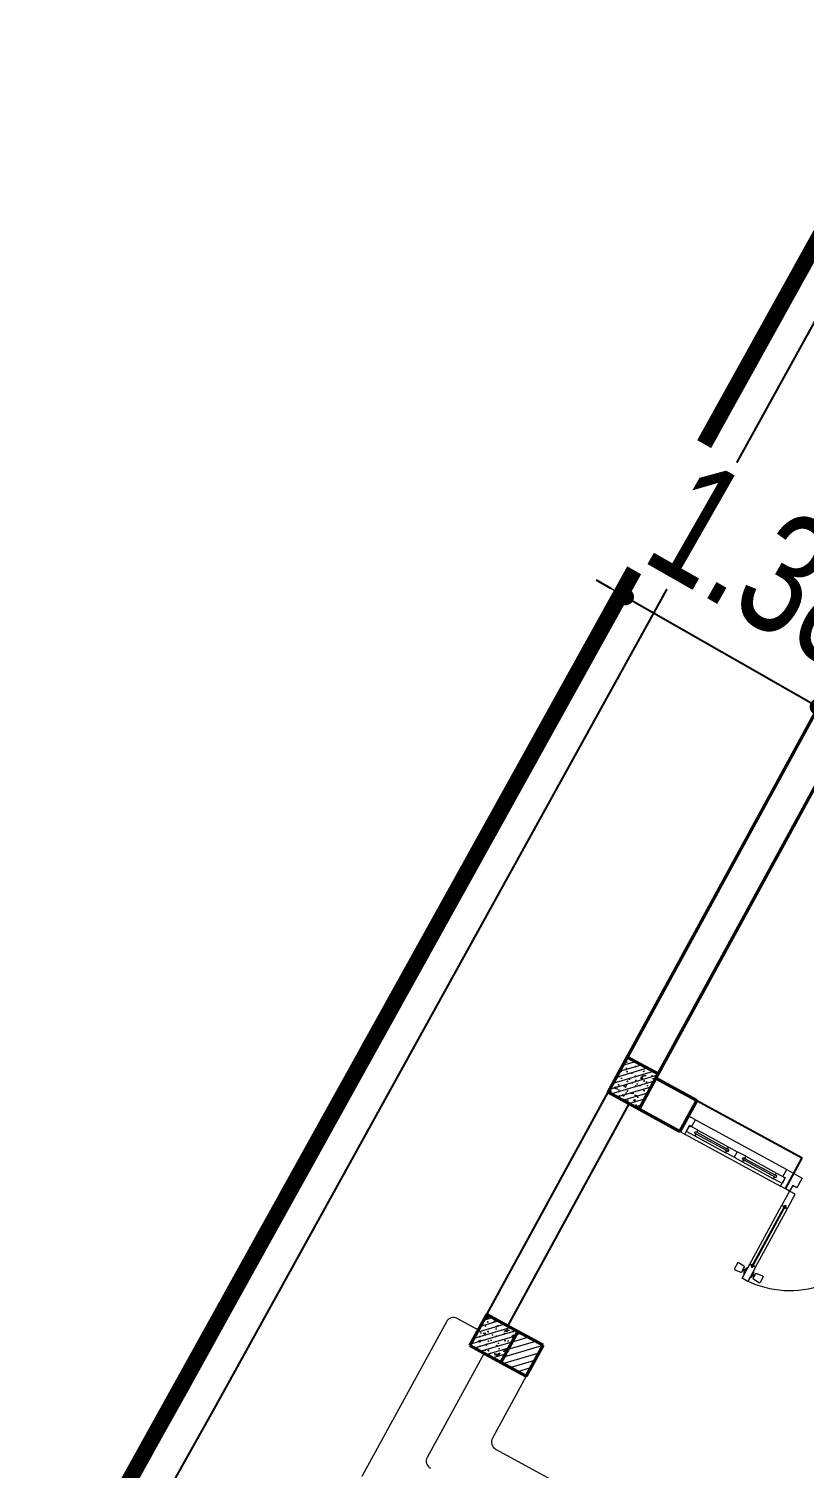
# Model space of a CAD drawing. Header units: millimetres. Extents: x -1055201 to -457681, y -323938 to 182808.
# Drawn here: x -741899 to -737060, y 157900 to 166879 of the extents above; entities that cross this region are included whole.
import ezdxf
from ezdxf.enums import TextEntityAlignment as Align
from ezdxf.xclip import XClip

# ---------------------------------------------------------------- set-up
doc = ezdxf.new("R2010")
doc.units = ezdxf.units.MM
doc.header["$LTSCALE"] = 5
doc.header["$XCLIPFRAME"] = 0
doc.linetypes.add('CENTER2', pattern=[28.575, 19.05, -3.175, 3.175, -3.175])
doc.layers.get('0').update_dxf_attribs({"linetype": 'CENTER2'})
for name, color, linetype, lineweight in [('cat1', 30, 'Continuous', 50), ('ISO', 153, 'Continuous', 13), ('LC Dim', 8, 'Continuous', 18), ('LC Hatch', 252, 'Continuous', 9), ('LC Net dam2', 6, 'Continuous', 40), ('LC Net thay', 7, 'Continuous', 25), ('thay1', 63, 'Continuous', 18)]:
    doc.layers.add(name, color=color, linetype=linetype, lineweight=lineweight)
for name, color, linetype in [('KYHIEU', 7, 'Continuous'), ('NHA', 2, 'Continuous'), ('Tuongxay', 11, 'Continuous')]:
    doc.layers.add(name, color=color, linetype=linetype)
doc.styles.add('HOATBIF', font='hoatbif.shx', dxfattribs={"width": 0.75})
doc.styles.add('VnArialH', font='VHARIAL.TTF')
doc.linetypes.add('FENCELINE2', pattern='A,0.25,-0.1,[132,ltypeshp.shx,S=0.1,R=0,X=-0.1,Y=0],-0.1,1', length=1.45)
doc.dimstyles.new('Copy of 1-110', dxfattribs={"dimscale": 110, "dimtxt": 2.5, "dimasz": 0.35, "dimexe": 0.5, "dimexo": 0, "dimgap": 0.8, "dimtad": 1, "dimdec": 0, "dimzin": 0, "dimdsep": 46, "dimtxsty": 'HOATBIF', "dimblk1": 'DOT', "dimblk2": 'DOT', "dimsah": 1, "dimcen": -1, "dimdle": 1, "dimclrd": 256, "dimclre": 256, "dimclrt": 4, "dimadec": 3, "dimazin": 2, "dimtfac": 0.333333, "dimtdec": 0, "dimtix": 1, "dimtmove": 2, "dimatfit": 3, "dimldrblk": 'DOT', "dimfxl": 1, "dimtvp": 0.833333, "dimtolj": 1, "dimtzin": 0, "dimarcsym": 0})

# ---------------------------------------------------------------- blocks, each defined once
blk = doc.blocks.new('Nen ht')
at = {"layer": 'Tuongxay', "color": 250, "elevation": -2370.5}
for points in [[(38452.5, 61206.9), (33177.5, 63293.6), (21714, 42543.5), (9411.8, 20585.8)], [(38379, 61021), (33267.5, 63042.9), (21888.8, 42446.3), (9588.3, 20491.7)]]:
    blk.add_lwpolyline(points, dxfattribs=at)
at = {"layer": 'KYHIEU', "color": 250, "lineweight": 0, "style": 'VnArialH', "width": 0.6}
for tag, p in [('DC-02', (-46803.7, -9649.6, -10682)), ('2.478', (-46803.7, -10928.4, -10682))]:
    blk.add_attdef(tag, text='', height=756, dxfattribs=at).set_placement(p, align=Align.CENTER)
blk = doc.blocks.new('*U57')
for p, q in [((30, 518.6), (30, 100)), ((70, 518.6), (70, 100)), ((1230, 518.6), (1230, 100)), ((1270, 518.6), (1270, 100))]:
    blk.add_line(p, q)
at = {"color": 8, "lineweight": 9}
for p, q in [((47.5, 528.6), (47.5, 90)), ((52.5, 528.6), (52.5, 90)), ((1247.5, 528.6), (1247.5, 90)), ((1252.5, 528.6), (1252.5, 90))]:
    blk.add_line(p, q, dxfattribs=at)
for points in [[(5.1, 548.1), (-34.9, 544.1, -0.443716), (-40.4, 549.1), (-40.4, 588.1, -0.443716), (-34.9, 593), (5.1, 589, -0.385314), (9.6, 584.1), (9.6, 553.1, -0.385314)], [(94.9, 548.1), (134.9, 544.1, 0.443716), (140.4, 549.1), (140.4, 588.1, 0.443716), (134.9, 593), (94.9, 589, 0.385314), (90.4, 584.1), (90.4, 553.1, 0.385314)], [(1205.1, 548.1), (1165.1, 544.1, -0.443716), (1159.6, 549.1), (1159.6, 588.1, -0.443716), (1165.1, 593), (1205.1, 589, -0.385314), (1209.6, 584.1), (1209.6, 553.1, -0.385314)], [(1294.9, 548.1), (1334.9, 544.1, 0.443716), (1340.4, 549.1), (1340.4, 588.1, 0.443716), (1334.9, 593), (1294.9, 589, 0.385314), (1290.4, 584.1), (1290.4, 553.1, 0.385314)]]:
    blk.add_lwpolyline(points, format="xyb", close=True)
for points in [[(20.3, 563.6), (9.6, 563.6), (9.6, 573.6), (20.3, 573.6)], [(55, 518.6), (70, 518.6), (70, 618.6), (30, 618.6), (30, 518.6), (45, 518.6), (45, 528.6), (55, 528.6), (55, 518.6)], [(79.7, 563.6), (90.4, 563.6), (90.4, 573.6), (79.7, 573.6)], [(1220.3, 563.6), (1209.6, 563.6), (1209.6, 573.6), (1220.3, 573.6)], [(1245, 518.6), (1230, 518.6), (1230, 618.6), (1270, 618.6), (1270, 518.6), (1255, 518.6), (1255, 528.6), (1245, 528.6), (1245, 518.6)], [(1279.7, 563.6), (1290.4, 563.6), (1290.4, 573.6), (1279.7, 573.6)], [(55, 100), (70, 100), (70, 0), (30, 0), (30, 100), (45, 100), (45, 90), (55, 90), (55, 100)], [(1245, 100), (1230, 100), (1230, 0), (1270, 0), (1270, 100), (1255, 100), (1255, 90), (1245, 90), (1245, 100)], [(30, 0), (0, 0), (0, -110), (60, -110), (60, -40), (30, -40), (30, 0)], [(1270, 0), (1300, 0), (1300, -110), (1240, -110), (1240, -40), (1270, -40), (1270, 0)]]:
    blk.add_lwpolyline(points)
for centre, start, end in [((70, 568.6), 143.1301, 216.8699), ((30, 568.6), 323.1301, 36.8699), ((1270, 568.6), 143.1301, 216.8699), ((1230, 568.6), 323.1301, 36.8699)]:
    blk.add_arc(centre, 50, start, end)
at = {"color": 8, "lineweight": 5}
for centre, start, end in [((32.5, 1), 359.90813, 90.2333), ((1267.5, 1), 89.7667, 180.09187)]:
    blk.add_arc(centre, 617.5, start, end, dxfattribs=at)
at = {"color": 8, "lineweight": 9}
for centre, start, end in [((47, 519.5), 186.43423, 273.2898), ((53, 519.5), 266.7102, 353.56577), ((1247, 519.5), 186.43423, 273.2898), ((1253, 519.5), 266.7102, 353.56577), ((47, 99.1), 86.7102, 173.56577), ((53, 99.1), 6.43423, 93.2898), ((1247, 99.1), 86.7102, 173.56577), ((1253, 99.1), 6.43423, 93.2898)]:
    blk.add_arc(centre, 8.25, start, end, dxfattribs=at)
blk = doc.blocks.new('*U53')
for p, q in [((35, 0), (715, 0)), ((435, -20), (655, -20)), ((435, -60), (655, -60)), ((50, -110), (700, -110))]:
    blk.add_line(p, q)
at = {"color": 8, "lineweight": 5}
for p, q in [((95, -20), (315, -20)), ((95, -35), (315, -35)), ((95, -45), (315, -45)), ((95, -60), (315, -60)), ((435, -20), (655, -20)), ((435, -35), (655, -35)), ((435, -45), (655, -45)), ((435, -60), (655, -60))]:
    blk.add_line(p, q, dxfattribs=at)
for points in [[(0, 0), (35, 0), (35, -60), (50, -60), (50, -110), (0, -110), (0, 0)], [(750, 0), (715, 0), (715, -60), (700, -60), (700, -110), (750, -110), (750, 0)], [(435, -45), (435, -60), (375, -60), (375, -20), (435, -20), (435, -35), (425, -35), (425, -45), (435, -45)], [(655, -45), (655, -60), (715, -60), (715, -20), (655, -20), (655, -35), (665, -35), (665, -45), (655, -45)]]:
    blk.add_lwpolyline(points)
for points in [[(35, -20), (95, -20), (95, -35), (85, -35), (85, -45), (95, -45), (95, -60), (35, -60)], [(375, -20), (315, -20), (315, -35), (325, -35), (325, -45), (315, -45), (315, -60), (375, -60)]]:
    blk.add_lwpolyline(points, close=True)
for points in [[(95, -28.8, -0.312187), (102.1, -35, -0.312187)], [(95, -51.2, 0.312187), (102.1, -45, 0.312187)], [(315, -28.8, 0.312187), (307.9, -35, 0.312187)], [(315, -51.2, -0.312187), (307.9, -45, -0.312187)]]:
    blk.add_lwpolyline(points, format="xyb", dxfattribs=at)
for centre, start, end in [((434.1, -37), 14.21506, 83.56577), ((434.1, -43), 276.43423, 345.78494), ((655.9, -37), 96.43423, 165.78494), ((655.9, -43), 194.21506, 263.56577)]:
    blk.add_arc(centre, 8.25, start, end, dxfattribs=at)
blk = doc.blocks.new('Nhaf hiệu bộ')
at = {"layer": 'LC Hatch', "ltscale": 2}
h = blk.add_hatch(dxfattribs=at)
h.set_pattern_fill('BETONG', color=256, scale=20, pattern_type=2)
h.set_pattern_definition([(360, (-24795.02, 68695.2), (3e-14, 103.92305), [2.5, -57.5]), (360, (-24795.02, 68699.53), (3e-14, 103.92305), [2.5, -57.5]), (120, (-24795.02, 68695.2), (-90, -51.96152), [2.5, -57.5]), (120, (-24791.27, 68697.36), (-90, -51.96152), [2.5, -57.5]), (360, (-24765.02, 68747.16), (3e-14, 103.92305), [2.5, -57.5]), (360, (-24765.02, 68751.49), (3e-14, 103.92305), [2.5, -57.5]), (120, (-24765.02, 68747.16), (-90, -51.96152), [2.5, -57.5]), (120, (-24761.27, 68749.33), (-90, -51.96152), [2.5, -57.5]), (60, (-24792.52, 68695.2), (-90, 51.96152), [2.5, -57.5]), (60, (-24796.27, 68697.36), (-90, 51.96152), [2.5, -57.5]), (60, (-24762.52, 68643.24), (-90, 51.96152), [2.5, -57.5]), (60, (-24766.27, 68645.4), (-90, 51.96152), [2.5, -57.5]), (45, (-24795.016, 68695.2), (-21.213203, 21.213203), []), (50, (-24795.02, 68695.2), (143.45204, -12.55043), [15, -165]), (355, (-24795.02, 68695.2), (-27.75027, 150.43843), [12, -132]), (100.4514, (-24783.06, 68694.15), (115.70188, 137.8879), [12.74804, -140.22842]), (46.1842, (-24795.02, 68735.2), (213.4482, -33.1038), [22.5, -247.5]), (96.6356, (-24777.23, 68732.44), (186.93254, 194.8236), [19.12206, -210.3426]), (351.1842, (-24795.02, 68735.2), (186.9324, 194.8237), [18, -198]), (21, (-24775.02, 68725.2), (119.38141, -80.52378), [15, -165]), (326, (-24775.02, 68725.2), (48.66307, 145.03), [12, -132]), (71.4514, (-24765.07, 68718.49), (168.04453, 64.5061), [12.74804, -140.22842]), (37.5, (-24795.016, 68695.2), (2.43197, 66.57877), [0, -130.4, 0, -134, 0, -132.5]), (7.5, (-24795.016, 68695.2), (52.61391, 78.88234), [0, -76.4, 0, -127.4, 0, -50.5]), (327.5, (-24839.616, 68695.2), (106.764487, -4.510974), [0, -50, 0, -156, 0, -207]), (317.5, (-24859.62, 68695.2), (116.63723, 20.021), [0, -65, 0, -103.6, 0, -147])])
h.paths.add_polyline_path([(220, 2050), (0, 2050), (0, 1800), (220, 1800)])
h = blk.add_hatch(dxfattribs=at)
h.set_pattern_fill('BETONG', color=256, scale=20, pattern_type=2)
h.set_pattern_definition([(360, (-28800.47, 75690.9), (3e-14, 103.92305), [2.5, -57.5]), (360, (-28800.47, 75695.23), (3e-14, 103.92305), [2.5, -57.5]), (120, (-28800.47, 75690.9), (-90, -51.96152), [2.5, -57.5]), (120, (-28796.72, 75693.06), (-90, -51.96152), [2.5, -57.5]), (360, (-28770.47, 75742.86), (3e-14, 103.92305), [2.5, -57.5]), (360, (-28770.47, 75747.19), (3e-14, 103.92305), [2.5, -57.5]), (120, (-28770.47, 75742.86), (-90, -51.96152), [2.5, -57.5]), (120, (-28766.72, 75745.02), (-90, -51.96152), [2.5, -57.5]), (60, (-28797.97, 75690.9), (-90, 51.96152), [2.5, -57.5]), (60, (-28801.72, 75693.06), (-90, 51.96152), [2.5, -57.5]), (60, (-28767.97, 75638.93), (-90, 51.96152), [2.5, -57.5]), (60, (-28771.72, 75641.1), (-90, 51.96152), [2.5, -57.5]), (45, (-28800.474, 75690.895), (-21.213203, 21.213203), []), (50, (-28800.47, 75690.9), (143.45204, -12.55043), [15, -165]), (355, (-28800.47, 75690.9), (-27.75027, 150.43843), [12, -132]), (100.4514, (-28788.52, 75689.85), (115.70188, 137.8879), [12.74804, -140.22842]), (46.1842, (-28800.47, 75730.9), (213.4482, -33.1038), [22.5, -247.5]), (96.6356, (-28782.69, 75728.14), (186.93254, 194.8236), [19.12206, -210.3426]), (351.1842, (-28800.47, 75730.9), (186.9324, 194.8237), [18, -198]), (21, (-28780.47, 75720.9), (119.38141, -80.52378), [15, -165]), (326, (-28780.47, 75720.9), (48.66307, 145.03), [12, -132]), (71.4514, (-28770.53, 75714.18), (168.04453, 64.5061), [12.74804, -140.22842]), (37.5, (-28800.474, 75690.895), (2.43197, 66.57877), [0, -130.4, 0, -134, 0, -132.5]), (7.5, (-28800.474, 75690.895), (52.61391, 78.88234), [0, -76.4, 0, -127.4, 0, -50.5]), (327.5, (-28845.074, 75690.895), (106.764487, -4.510974), [0, -50, 0, -156, 0, -207]), (317.5, (-28865.07, 75690.895), (116.63723, 20.021), [0, -65, 0, -103.6, 0, -147])])
h.paths.add_polyline_path([(220, 220), (0, 220), (0, 0), (220, 0)])
h = blk.add_hatch(dxfattribs=at)
h.set_pattern_fill('ANSI31', color=256, scale=300)
h.set_pattern_definition([(45, (-28800.474, 75690.895), (-26.516504, 26.516504), [])])
h.paths.add_polyline_path([(220, 220), (400, 220), (400, 0), (220, 0)])
at = {"layer": 'cat1', "ltscale": 2}
for p, q in [((0, 1800), (0, 6670)), ((220, 2020), (220, 6670)), ((220, 2020), (510, 2020)), ((510, 1800), (510, 2020)), ((220, 1800), (510, 1800)), ((400, 220), (220, 220)), ((400, 220), (400, 0)), ((400, 0), (220, 0))]:
    blk.add_line(p, q, dxfattribs=at)
at = {"layer": 'LC Net dam2', "ltscale": 2}
for points in [[(0, 1800), (220, 1800), (220, 2050), (0, 2050)], [(0, 0), (220, 0), (220, 220), (0, 220)]]:
    blk.add_lwpolyline(points, close=True, dxfattribs=at)
at = {"layer": 'LC Net thay', "ltscale": 2}
for p, q in [((510, 2020), (1260, 2020)), ((1260, 1800), (1260, 2020)), ((0, 220), (0, 1800)), ((150, 220), (150, 1800))]:
    blk.add_line(p, q, dxfattribs=at)
at = {"layer": 'thay1', "ltscale": 2}
for p, q in [((0, 110), (-150, 110)), ((-200, 60), (-200, -1040)), ((100, 0), (100, -740)), ((400, 0), (400, -440)), ((450, -490), (24370, -490))]:
    blk.add_line(p, q, dxfattribs=at)
for centre, start, end in [((-150, 60), 90, 180), ((450, -440), 180, 270), ((150, -740), 180, 270)]:
    blk.add_arc(centre, 50, start, end, dxfattribs=at)
at = {"layer": 'ISO', "xscale": -1, "rotation": 180}
blk.add_blockref('*U53', (510, 1800), dxfattribs=at)
at = {"layer": 'ISO', "rotation": 179.9999999999872}
blk.add_blockref('*U57', (2560, 1800), dxfattribs=at)
blk = doc.blocks.new('DOT')
at = {"color": 0, "linetype": 'ByBlock'}
blk.add_line((-0.5, 0), (-1, 0), dxfattribs=at)
at = {"color": 0, "linetype": 'ByBlock', "const_width": 0.5}
blk.add_lwpolyline([(-0.25, 0, 1), (0.25, 0, 1)], format="xyb", close=True, dxfattribs=at)
blk = doc.blocks.new('*D111')
at = {"layer": 'Defpoints', "color": 0, "transparency": 16777216}
blk.add_point((-736974, 162649.3), dxfattribs=at)
at = {"layer": 'LC Dim', "lineweight": -2, "transparency": 16777216}
for p, q in [((-738266, 163387.5), (-738357.2, 163439.6)), ((-738160, 163361.4), (-738249.3, 163205.1)), ((-738174.9, 163335.4), (-736974, 162649.3)), ((-736945.6, 162698.9), (-737048.4, 162519)), ((-736882.8, 162597.2), (-736791.6, 162545.1))]:
    blk.add_line(p, q, dxfattribs=at)
at = {"layer": 'LC Dim', "lineweight": -2, "transparency": 16777216, "xscale": 105, "yscale": 105, "zscale": 105}
for p, rotation in [((-738174.9, 163335.4), 330.2592635081893), ((-736974, 162649.3), 150.2592635081893)]:
    blk.add_blockref('DOT', p, dxfattribs=dict(at, rotation=rotation))
at = {"layer": 'LC Dim', "color": 4, "transparency": 16777216, "insert": (-737269.3, 163526.3), "char_height": 750, "attachment_point": 5, "rotation": 330.25926, "style": 'HOATBIF', "bg_fill": 3, "box_fill_scale": 1.1, "bg_fill_color": 256, "bg_fill_true_color": 13158600, "bg_fill_transparency": 0}
blk.add_mtext('\\A1;1.38', dxfattribs=at)
at = {"layer": 'Defpoints', "color": 0, "transparency": 16777216}
for p in [(-738160, 163361.4), (-736945.6, 162698.9, 2610.7)]:
    blk.add_point(p, dxfattribs=at)
blk = doc.blocks.new('_Dot')
at = {"color": 0, "linetype": 'ByBlock', "lineweight": -2}
blk.add_line((-0.5, 0), (-1, 0), dxfattribs=at)
at = {"color": 0, "linetype": 'ByBlock', "const_width": 0.5}
blk.add_lwpolyline([(-0.25, 0, 1), (0.25, 0, 1)], format="xyb", close=True, dxfattribs=at)

msp = doc.modelspace()

# ---------------------------------------------------------------- block references
at = {"layer": 'NHA'}
ref = msp.add_blockref('Nen ht', (-762631.616, 115826.356, 41.497), dxfattribs=at)
XClip(ref).set_block_clipping_path([(-36969.0091810265, -21518.5280143177), (72831.0680443905, 66381.4719856854)])

# ---------------------------------------------------------------- next in the draw order: block references
at = {"layer": 'NHA', "rotation": 331.3859695635566}
msp.add_blockref('Nhaf hiệu bộ', (-739145.995, 158665.489, 281.744), dxfattribs=at)

# ---------------------------------------------------------------- next in the draw order: linework, layer by layer
at = {"layer": 'cat1', "color": 202, "linetype": 'FENCELINE2', "ltscale": 200, "const_width": 100, "elevation": 37.298}
msp.add_lwpolyline([(-758270.556, 105539.065), (-767878.294, 110099.837), (-765869.108, 113724.365), (-762544.538, 119551.808), (-748223.689, 145296.604), (-729454.11, 179119.967), (-703563.667, 168549.976), (-724871.238, 130021.952), (-725154.14, 129504.201)], dxfattribs=at)

# ---------------------------------------------------------------- next in the draw order: dimensions: what is measured, and where the dimension line sits
at = {"layer": 'LC Dim'}
dim = msp.add_linear_dim(base=(-736973.982, 162649.27, -2329), p1=(-738160.01, 163361.409, -2329), p2=(-736945.618, 162698.915, 281.744), angle=330.2592635, dimstyle='Copy of 1-110', override={"dimscale": 300, "dimdec": 2, "dimlfac": 0.001, "dimtfill": 1}, dxfattribs=at)
dim.commit()
dim.dimension.update_dxf_attribs({"geometry": '*D111', "text_midpoint": (-737269.344, 163526.318, -2329)})

doc.saveas('drawing.dxf')
